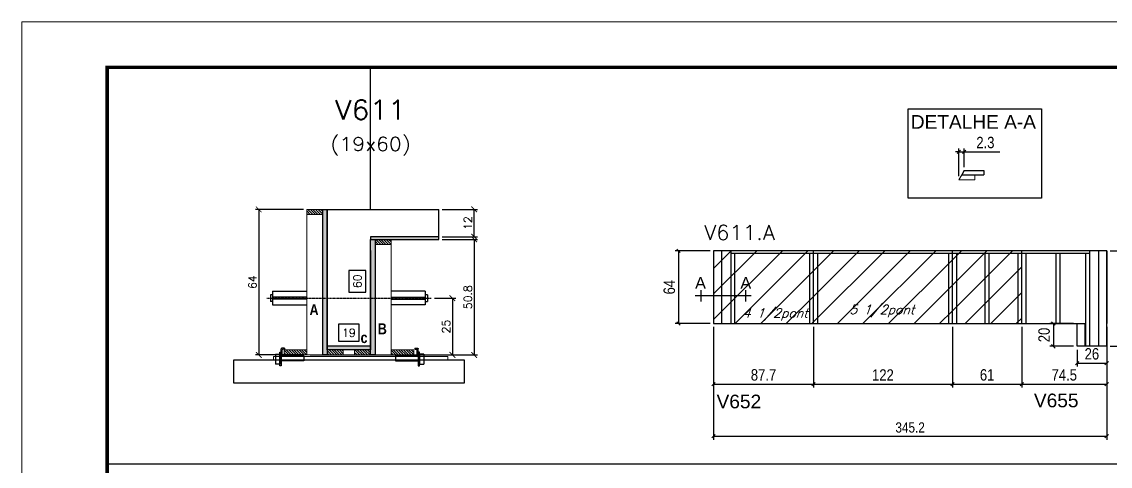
# Model space of a CAD drawing. Extents: x -20960 to -5926, y -2106 to 21915.
# Drawn here: x -12207 to -11251, y 15782 to 16173 of the extents above; entities that cross this region are included whole.
import ezdxf
from ezdxf.enums import TextEntityAlignment as Align

# ---------------------------------------------------------------- set-up
doc = ezdxf.new("R2010")
doc.units = 0
doc.linetypes.add('DASHED', pattern=[0.75, 0.5, -0.25])
doc.linetypes.add('HIDDEN', pattern=[0.375, 0.25, -0.125])
doc.layers.add('00 - FELIPE', color=2, linetype='Continuous', plot=False)
for name, color, linetype in [('5', 5, 'Continuous'), ('barrote', 251, 'Continuous'), ('COTA', 241, 'Continuous'), ('Cota Seção (2x)', 4, 'Continuous'), ('detalhes', 4, 'Continuous'), ('Painéis', 200, 'Continuous'), ('presilha', 1, 'Continuous'), ('Reaproveitamento', 251, 'Continuous'), ('SARR_2.2x7', 40, 'Continuous'), ('SARR_3.5x7', 81, 'Continuous'), ('TENSOR', 3, 'Continuous'), ('texto', 7, 'Continuous'), ('Texto de Titulo', 7, 'Continuous'), ('Texto Qtd Sarr', 242, 'Continuous')]:
    doc.layers.add(name, color=color, linetype=linetype)
for name, color, linetype, lineweight in [('CONCRETO', 251, 'Continuous', 25), ('Folhas', 255, 'Continuous', 9), ('Hachura', 251, 'Continuous', 9), ('Madeira', 126, 'Continuous', 18), ('Sarr 2.2x7', 40, 'Continuous', 9), ('SARRAFO DE PRESSAO', 251, 'DASHED', 9), ('SCO-___-LAJ', 2, 'Continuous', 0), ('Texto Seção', 7, 'Continuous', 15)]:
    doc.layers.add(name, color=color, linetype=linetype, lineweight=lineweight)
doc.styles.add('ARIAL', font='arial.ttf')
doc.styles.add('COTA TECNICA', font='techl___.ttf', dxfattribs={"height": 10})
doc.styles.add('COTA TECNICA-50', font='techl___.ttf', dxfattribs={"height": 9})
doc.styles.add('REGUA-120', font='ROMANS.shx', dxfattribs={"height": 15})
doc.styles.add('Romans', font='romans.shx')
doc.styles.get("Standard").update_dxf_attribs({"font": 'arial.ttf'})
doc.styles.add('TECNICA', font='techb___.ttf', dxfattribs={"height": 10})
doc.dimstyles.new('COTA PAINEL-50', dxfattribs={"dimtxt": 9, "dimasz": 3, "dimexe": 3, "dimexo": 3, "dimgap": 3, "dimtad": 1, "dimdec": 1, "dimzin": 12, "dimdsep": 46, "dimtxsty": 'COTA TECNICA-50', "dimblk1": 'OBLIQUE', "dimblk2": 'OBLIQUE', "dimsah": 1, "dimcen": 0.9, "dimclrd": 4, "dimclre": 4, "dimclrt": 240, "dimadec": 1, "dimazin": 3, "dimtfac": 1, "dimtdec": 1, "dimtmove": 0, "dimatfit": 3, "dimfxl": 1, "dimtolj": 1, "dimtzin": 12, "dimarcsym": 0})
doc.dimstyles.new('Cota Seção (2x)', dxfattribs={"dimtxt": 7, "dimasz": 5, "dimexe": 3, "dimexo": 3, "dimgap": 2, "dimtad": 3, "dimdec": 1, "dimlfac": 0.5, "dimzin": 12, "dimdsep": 46, "dimtxsty": 'Romans', "dimblk": 'ARCHTICK', "dimcen": 0, "dimclrd": 4, "dimclre": 4, "dimclrt": 1, "dimadec": 1, "dimazin": 3, "dimtfac": 1, "dimtdec": 1, "dimtmove": 0, "dimatfit": 3, "dimldrblk": 'OBLIQUE', "dimfxl": 1, "dimtolj": 1, "dimtzin": 12, "dimarcsym": 0})
doc.dimstyles.new('Cota Seção interna', dxfattribs={"dimtxt": 7, "dimasz": 6, "dimexe": 0.18, "dimexo": 2, "dimgap": -4, "dimtad": 3, "dimdec": 1, "dimlfac": 0.5, "dimzin": 12, "dimdsep": 46, "dimtxsty": 'Romans', "dimblk": 'ARCHTICK', "dimcen": 0.09, "dimse1": 1, "dimse2": 1, "dimsd1": 1, "dimsd2": 1, "dimclrd": 180, "dimclre": 5, "dimclrt": 1, "dimadec": 0, "dimazin": 3, "dimtfac": 1, "dimtdec": 1, "dimtofl": 0, "dimtmove": 0, "dimatfit": 3, "dimldrblk": 'ARCHTICK', "dimfxl": 1, "dimtolj": 1, "dimtzin": 0, "dimarcsym": 0})
doc.dimstyles.new('PAINEL', dxfattribs={"dimtxt": 10, "dimasz": 3, "dimexe": 3, "dimexo": 3, "dimgap": 3, "dimtad": 1, "dimdec": 1, "dimzin": 12, "dimdsep": 46, "dimtxsty": 'COTA TECNICA', "dimblk1": 'OBLIQUE', "dimblk2": 'OBLIQUE', "dimsah": 1, "dimcen": 0.9, "dimclrd": 4, "dimclre": 4, "dimclrt": 240, "dimadec": 1, "dimazin": 3, "dimtfac": 1, "dimtdec": 1, "dimtmove": 0, "dimatfit": 3, "dimfxl": 1, "dimtolj": 1, "dimtzin": 12, "dimarcsym": 0})
pattern_1 = [(45, (-152487.29, -11421.81), (-11.2253202, 11.2253202), [])]

# ---------------------------------------------------------------- blocks, each defined once
blk = doc.blocks.new('9999999999')
at = {"layer": 'Folhas'}
blk.add_lwpolyline([(98138.98, 34190.21), (99623.98, 34190.21), (99623.98, 35240.21), (98138.98, 35240.21)], close=True, dxfattribs=at)
at = {"layer": 'Folhas', "color": 30, "const_width": 3}
blk.add_lwpolyline([(98213.98, 34230.21), (99583.98, 34230.21), (99583.98, 35200.21), (98213.98, 35200.21)], close=True, dxfattribs=at)
blk = doc.blocks.new('*D683')
at = {"layer": 'Cota Seção (2x)', "color": 180, "lineweight": -2, "transparency": 16777216}
for p, q in [((-11904.71, 15953.84), (-11919.71, 15953.84)), ((-11919.71, 15953.84), (-11919.71, 15934.84)), ((-11904.71, 15934.84), (-11904.71, 15953.84)), ((-11919.71, 15934.84), (-11904.71, 15934.84))]:
    blk.add_line(p, q, dxfattribs=at)
at = {"layer": 'Defpoints', "color": 0, "transparency": 16777216}
for p in [(-11900.71, 16007.52), (-11900.71, 16007.52), (-11900.71, 15887.52)]:
    blk.add_point(p, dxfattribs=at)
at = {"layer": 'Cota Seção (2x)', "color": 1, "transparency": 16777216, "insert": (-11912.21, 15944.34), "char_height": 7, "attachment_point": 5, "rotation": 90, "style": 'Romans'}
blk.add_mtext('\\A1;60', dxfattribs=at)
blk = doc.blocks.new('_ArchTick')
at = {"color": 0, "linetype": 'ByBlock', "const_width": 0.15}
blk.add_lwpolyline([(-0.5, -0.5), (0.5, 0.5)], dxfattribs=at)
blk = doc.blocks.new('PRESILHA METÁLICA 1')
at = {"layer": 'presilha'}
for p, q in [((6, 15.5), (7.5, 15.5)), ((6, -2.5), (6, 15.5)), ((7.5, 10.6), (7.5, 19.9)), ((7.5, 15.5), (7.5, -2.5)), ((12, 21), (8.6, 21)), ((9, 11.6), (9, 18.9)), ((12, 19.5), (9.6, 19.5)), ((12, 21), (12, 19.5)), ((0, 13), (6, 13)), ((0, 13), (0, 0)), ((6, 0), (0, 0)), ((6, 13), (6, 0)), ((37.5, 4.1), (7.5, 4.1)), ((37.5, 11), (9.6, 11)), ((37.5, 11), (37.5, 4.1)), ((7.5, -2.5), (6, -2.5))]:
    blk.add_line(p, q, dxfattribs=at)
for centre, radius, start, end in [((8.6, 19.9), 1.14, 90, 180), ((9.6, 18.9), 0.57, 90, 180), ((9.6, 11.6), 0.57, 180, 270)]:
    blk.add_arc(centre, radius, start, end, dxfattribs=at)
blk = doc.blocks.new('*D684')
at = {"layer": 'Cota Seção (2x)', "color": 180, "lineweight": -2, "transparency": 16777216}
for p, q in [((-11910.71, 15906.52), (-11928.71, 15906.52)), ((-11928.71, 15906.52), (-11928.71, 15891.52)), ((-11910.71, 15891.52), (-11910.71, 15906.52)), ((-11928.71, 15891.52), (-11910.71, 15891.52))]:
    blk.add_line(p, q, dxfattribs=at)
at = {"layer": 'Defpoints', "color": 0, "transparency": 16777216}
for p in [(-11900.71, 15887.52), (-11938.71, 15879.52), (-11900.71, 15879.52)]:
    blk.add_point(p, dxfattribs=at)
at = {"layer": 'Cota Seção (2x)', "color": 1, "transparency": 16777216, "insert": (-11919.71, 15899.02), "char_height": 7, "attachment_point": 5, "style": 'Romans'}
blk.add_mtext('\\A1;19', dxfattribs=at)
blk = doc.blocks.new('*D685')
at = {"layer": 'COTA', "color": 4, "lineweight": -2, "transparency": 16777216}
for p, q in [((-11844.41, 15929.49), (-11825.85, 15929.49)), ((-11828.85, 15929.49), (-11828.85, 15879.52)), ((-11844.41, 15879.52), (-11825.85, 15879.52))]:
    blk.add_line(p, q, dxfattribs=at)
at = {"layer": 'Defpoints', "color": 0, "transparency": 16777216}
for p in [(-11847.41, 15929.49), (-11847.41, 15879.52), (-11828.85, 15879.52)]:
    blk.add_point(p, dxfattribs=at)
at = {"layer": 'COTA', "color": 4, "lineweight": -2, "transparency": 16777216, "xscale": 5, "yscale": 5, "zscale": 5}
for p, rotation in [((-11828.85, 15929.49), 90), ((-11828.85, 15879.52), 270)]:
    blk.add_blockref('_ArchTick', p, dxfattribs=dict(at, rotation=rotation))
at = {"layer": 'COTA', "color": 1, "transparency": 16777216, "insert": (-11834.35, 15904.5), "char_height": 7, "attachment_point": 5, "rotation": 90, "style": 'Romans'}
blk.add_mtext('\\A1;25', dxfattribs=at)
blk = doc.blocks.new('_Oblique')
at = {"color": 0, "linetype": 'ByBlock', "lineweight": -2}
blk.add_line((-0.5, -0.5), (0.5, 0.5), dxfattribs=at)
blk = doc.blocks.new('titulo1')
at = {"layer": 'Defpoints', "color": 252, "linetype": 'HIDDEN', "ltscale": 2}
blk.add_line((0, 0), (0, 125), dxfattribs=at)
at = {"layer": 'Defpoints', "style": 'Romans', "oblique": 15}
blk.add_attdef('FOLHA', text='', height=10, dxfattribs=at).set_placement((0, 15.58), align=Align.MIDDLE_CENTER)
at = {"layer": 'Texto Qtd Sarr', "color": 3, "style": 'Romans', "oblique": 15}
for tag, height, p in [('TITULO', 17, (0, 71.45)), ('SEÇÃO', 12, (0, 41.55))]:
    blk.add_attdef(tag, text='', height=height, dxfattribs=at).set_placement(p, align=Align.MIDDLE_CENTER)
blk = doc.blocks.new('*D754')
at = {"layer": 'COTA', "color": 4, "lineweight": -2, "transparency": 16777216}
for p, q in [((-11837.71, 15981.12), (-11806.72, 15981.12)), ((-11809.72, 15981.12), (-11809.72, 15879.52)), ((-11953.71, 15879.52), (-11806.72, 15879.52))]:
    blk.add_line(p, q, dxfattribs=at)
at = {"layer": 'Defpoints', "color": 0, "transparency": 16777216}
for p in [(-11840.71, 15981.12), (-11956.71, 15879.52), (-11809.72, 15879.52)]:
    blk.add_point(p, dxfattribs=at)
at = {"layer": 'COTA', "color": 4, "lineweight": -2, "transparency": 16777216, "xscale": 5, "yscale": 5, "zscale": 5}
for p, rotation in [((-11809.72, 15981.12), 90), ((-11809.72, 15879.52), 270)]:
    blk.add_blockref('_ArchTick', p, dxfattribs=dict(at, rotation=rotation))
at = {"layer": 'COTA', "color": 1, "transparency": 16777216, "insert": (-11815.22, 15930.32), "char_height": 7, "attachment_point": 5, "rotation": 90, "style": 'Romans'}
blk.add_mtext('\\A1;50.8', dxfattribs=at)
blk = doc.blocks.new('*D755')
at = {"layer": 'COTA', "color": 4, "lineweight": -2, "transparency": 16777216}
for p, q in [((-11837.71, 16007.52), (-11806.72, 16007.52)), ((-11809.72, 15983.52), (-11809.72, 16007.52)), ((-11837.71, 15983.52), (-11806.72, 15983.52))]:
    blk.add_line(p, q, dxfattribs=at)
at = {"layer": 'Defpoints', "color": 0, "transparency": 16777216}
for p in [(-11840.71, 16007.52), (-11809.72, 16007.52), (-11840.71, 15983.52)]:
    blk.add_point(p, dxfattribs=at)
at = {"layer": 'COTA', "color": 4, "lineweight": -2, "transparency": 16777216, "xscale": 5, "yscale": 5, "zscale": 5}
for p, rotation in [((-11809.72, 16007.52), 90), ((-11809.72, 15983.52), 270)]:
    blk.add_blockref('_ArchTick', p, dxfattribs=dict(at, rotation=rotation))
at = {"layer": 'COTA', "color": 1, "transparency": 16777216, "insert": (-11815.22, 15995.52), "char_height": 7, "attachment_point": 5, "rotation": 90, "style": 'Romans'}
blk.add_mtext('\\A1;12', dxfattribs=at)
blk = doc.blocks.new('*D756')
at = {"layer": 'COTA', "color": 4, "lineweight": -2, "transparency": 16777216}
for p, q in [((-11959.71, 16007.52), (-12001.86, 16007.52)), ((-11998.86, 16007.52), (-11998.86, 15879.52)), ((-11959.71, 15879.52), (-12001.86, 15879.52))]:
    blk.add_line(p, q, dxfattribs=at)
at = {"layer": 'Defpoints', "color": 0, "transparency": 16777216}
for p in [(-11956.71, 16007.52), (-11998.86, 15879.52), (-11956.71, 15879.52)]:
    blk.add_point(p, dxfattribs=at)
at = {"layer": 'COTA', "color": 4, "lineweight": -2, "transparency": 16777216, "xscale": 5, "yscale": 5, "zscale": 5}
for p, rotation in [((-11998.86, 16007.52), 90), ((-11998.86, 15879.52), 270)]:
    blk.add_blockref('_ArchTick', p, dxfattribs=dict(at, rotation=rotation))
at = {"layer": 'COTA', "color": 1, "transparency": 16777216, "insert": (-12004.36, 15943.52), "char_height": 7, "attachment_point": 5, "rotation": 90, "style": 'Romans'}
blk.add_mtext('\\A1;64', dxfattribs=at)
blk = doc.blocks.new('*D686')
at = {"layer": 'COTA', "color": 4, "lineweight": -2, "ltscale": 25, "transparency": 16777216}
for p, q in [((-11251.26, 15971.12), (-11217.71, 15971.12)), ((-11220.71, 15971.12), (-11220.71, 15887.12)), ((-11251.26, 15887.12), (-11217.71, 15887.12))]:
    blk.add_line(p, q, dxfattribs=at)
at = {"layer": 'Defpoints', "color": 0, "ltscale": 25, "transparency": 16777216}
for p in [(-11254.26, 15971.12), (-11254.26, 15887.12), (-11220.71, 15887.12)]:
    blk.add_point(p, dxfattribs=at)
at = {"layer": 'COTA', "color": 4, "lineweight": -2, "ltscale": 25, "transparency": 16777216, "xscale": 3, "yscale": 3, "zscale": 3}
for p, rotation in [((-11220.71, 15971.12), 90), ((-11220.71, 15887.12), 270)]:
    blk.add_blockref('_Oblique', p, dxfattribs=dict(at, rotation=rotation))
at = {"layer": 'COTA', "color": 240, "ltscale": 25, "transparency": 16777216, "insert": (-11228.8, 15929.12), "char_height": 10, "attachment_point": 5, "rotation": 90, "style": 'COTA TECNICA'}
blk.add_mtext('\\A1;84', dxfattribs=at)
blk = doc.blocks.new('*D757')
at = {"layer": 'COTA', "color": 4, "linetype": 'ByBlock', "lineweight": -2, "transparency": 16777216}
for p, q in [((-11384.1, 16036.65), (-11384.1, 16061.03)), ((-11379.5, 16044.65), (-11379.5, 16061.03)), ((-11384.1, 16058.03), (-11387.1, 16058.03)), ((-11384.1, 16058.03), (-11379.5, 16058.03)), ((-11379.5, 16058.03), (-11348.07, 16058.03))]:
    blk.add_line(p, q, dxfattribs=at)
at = {"layer": 'Defpoints', "color": 0, "linetype": 'ByBlock', "transparency": 16777216}
for p in [(-11379.5, 16058.03), (-11379.5, 16041.65), (-11384.1, 16033.65)]:
    blk.add_point(p, dxfattribs=at)
at = {"layer": 'COTA', "color": 4, "linetype": 'ByBlock', "lineweight": -2, "transparency": 16777216, "xscale": 3, "yscale": 3, "zscale": 3}
blk.add_blockref('_Oblique', (-11384.1, 16058.03), dxfattribs=at)
at = {"layer": 'COTA', "color": 4, "linetype": 'ByBlock', "lineweight": -2, "transparency": 16777216, "xscale": 3, "yscale": 3, "zscale": 3, "rotation": 180}
blk.add_blockref('_Oblique', (-11379.5, 16058.03), dxfattribs=at)
at = {"layer": 'COTA', "color": 240, "linetype": 'ByBlock', "transparency": 16777216, "insert": (-11360.78, 16066.25), "char_height": 10, "attachment_point": 5, "style": 'COTA TECNICA'}
blk.add_mtext('\\A1;2.3', dxfattribs=at)
blk = doc.blocks.new('*D758')
at = {"layer": 'COTA', "color": 4, "lineweight": -2, "ltscale": 25, "transparency": 16777216}
for p, q in [((-11511.76, 15904.12), (-11511.76, 15850.85)), ((-11389.76, 15904.12), (-11389.76, 15850.85)), ((-11511.76, 15853.85), (-11389.76, 15853.85))]:
    blk.add_line(p, q, dxfattribs=at)
at = {"layer": 'Defpoints', "color": 0, "ltscale": 25, "transparency": 16777216}
for p in [(-11511.76, 15907.12), (-11389.76, 15907.12), (-11389.76, 15853.85)]:
    blk.add_point(p, dxfattribs=at)
at = {"layer": 'COTA', "color": 4, "lineweight": -2, "ltscale": 25, "transparency": 16777216, "xscale": 3, "yscale": 3, "zscale": 3, "rotation": 180}
blk.add_blockref('_Oblique', (-11511.76, 15853.85), dxfattribs=at)
at = {"layer": 'COTA', "color": 4, "lineweight": -2, "ltscale": 25, "transparency": 16777216, "xscale": 3, "yscale": 3, "zscale": 3}
blk.add_blockref('_Oblique', (-11389.76, 15853.85), dxfattribs=at)
at = {"layer": 'COTA', "color": 240, "ltscale": 25, "transparency": 16777216, "insert": (-11450.76, 15861.91), "char_height": 10, "attachment_point": 5, "style": 'COTA TECNICA'}
blk.add_mtext('\\A1;122', dxfattribs=at)
blk = doc.blocks.new('*D759')
at = {"layer": 'COTA', "color": 4, "lineweight": -2, "ltscale": 25, "transparency": 16777216}
for p, q in [((-11389.76, 15904.12), (-11389.76, 15850.85)), ((-11328.76, 15904.12), (-11328.76, 15850.85)), ((-11389.76, 15853.85), (-11328.76, 15853.85))]:
    blk.add_line(p, q, dxfattribs=at)
at = {"layer": 'Defpoints', "color": 0, "ltscale": 25, "transparency": 16777216}
for p in [(-11389.76, 15907.12), (-11328.76, 15907.12), (-11328.76, 15853.85)]:
    blk.add_point(p, dxfattribs=at)
at = {"layer": 'COTA', "color": 4, "lineweight": -2, "ltscale": 25, "transparency": 16777216, "xscale": 3, "yscale": 3, "zscale": 3, "rotation": 180}
blk.add_blockref('_Oblique', (-11389.76, 15853.85), dxfattribs=at)
at = {"layer": 'COTA', "color": 4, "lineweight": -2, "ltscale": 25, "transparency": 16777216, "xscale": 3, "yscale": 3, "zscale": 3}
blk.add_blockref('_Oblique', (-11328.76, 15853.85), dxfattribs=at)
at = {"layer": 'COTA', "color": 240, "ltscale": 25, "transparency": 16777216, "insert": (-11359.26, 15861.96), "char_height": 10, "attachment_point": 5, "style": 'COTA TECNICA'}
blk.add_mtext('\\A1;61', dxfattribs=at)
blk = doc.blocks.new('*D687')
at = {"layer": 'COTA', "color": 4, "lineweight": -2, "ltscale": 25, "transparency": 16777216}
for p, q in [((-11328.76, 15904.12), (-11328.76, 15850.85)), ((-11254.26, 15904.12), (-11254.26, 15850.85)), ((-11328.76, 15853.85), (-11254.26, 15853.85))]:
    blk.add_line(p, q, dxfattribs=at)
at = {"layer": 'Defpoints', "color": 0, "ltscale": 25, "transparency": 16777216}
for p in [(-11328.76, 15907.12), (-11254.26, 15907.12), (-11254.26, 15853.85)]:
    blk.add_point(p, dxfattribs=at)
at = {"layer": 'COTA', "color": 4, "lineweight": -2, "ltscale": 25, "transparency": 16777216, "xscale": 3, "yscale": 3, "zscale": 3, "rotation": 180}
blk.add_blockref('_Oblique', (-11328.76, 15853.85), dxfattribs=at)
at = {"layer": 'COTA', "color": 4, "lineweight": -2, "ltscale": 25, "transparency": 16777216, "xscale": 3, "yscale": 3, "zscale": 3}
blk.add_blockref('_Oblique', (-11254.26, 15853.85), dxfattribs=at)
at = {"layer": 'COTA', "color": 240, "ltscale": 25, "transparency": 16777216, "insert": (-11291.51, 15861.96), "char_height": 10, "attachment_point": 5, "style": 'COTA TECNICA'}
blk.add_mtext('\\A1;74.5', dxfattribs=at)
blk = doc.blocks.new('*D760')
at = {"layer": 'COTA', "color": 4, "lineweight": -2, "ltscale": 25, "transparency": 16777216}
for p, q in [((-11599.46, 15904.12), (-11599.46, 15850.85)), ((-11511.76, 15904.12), (-11511.76, 15850.85)), ((-11599.46, 15853.85), (-11511.76, 15853.85))]:
    blk.add_line(p, q, dxfattribs=at)
at = {"layer": 'Defpoints', "color": 0, "ltscale": 25, "transparency": 16777216}
for p in [(-11599.46, 15907.12), (-11511.76, 15907.12), (-11511.76, 15853.85)]:
    blk.add_point(p, dxfattribs=at)
at = {"layer": 'COTA', "color": 4, "lineweight": -2, "ltscale": 25, "transparency": 16777216, "xscale": 3, "yscale": 3, "zscale": 3, "rotation": 180}
blk.add_blockref('_Oblique', (-11599.46, 15853.85), dxfattribs=at)
at = {"layer": 'COTA', "color": 4, "lineweight": -2, "ltscale": 25, "transparency": 16777216, "xscale": 3, "yscale": 3, "zscale": 3}
blk.add_blockref('_Oblique', (-11511.76, 15853.85), dxfattribs=at)
at = {"layer": 'COTA', "color": 240, "ltscale": 25, "transparency": 16777216, "insert": (-11555.61, 15861.95), "char_height": 10, "attachment_point": 5, "style": 'COTA TECNICA'}
blk.add_mtext('\\A1;87.7', dxfattribs=at)
blk = doc.blocks.new('*D699')
at = {"layer": 'COTA', "color": 4, "lineweight": -2, "ltscale": 25, "transparency": 16777216}
for p, q in [((-11283.26, 15907.12), (-11304.09, 15907.12)), ((-11301.09, 15907.12), (-11301.09, 15887.12)), ((-11283.26, 15887.12), (-11304.09, 15887.12))]:
    blk.add_line(p, q, dxfattribs=at)
at = {"layer": 'Defpoints', "color": 0, "ltscale": 25, "transparency": 16777216}
for p in [(-11280.26, 15907.12), (-11301.09, 15887.12), (-11280.26, 15887.12)]:
    blk.add_point(p, dxfattribs=at)
at = {"layer": 'COTA', "color": 4, "lineweight": -2, "ltscale": 25, "transparency": 16777216, "xscale": 3, "yscale": 3, "zscale": 3}
for p, rotation in [((-11301.09, 15907.12), 90), ((-11301.09, 15887.12), 270)]:
    blk.add_blockref('_Oblique', p, dxfattribs=dict(at, rotation=rotation))
at = {"layer": 'COTA', "color": 240, "ltscale": 25, "transparency": 16777216, "insert": (-11309.19, 15897.12), "char_height": 10, "attachment_point": 5, "rotation": 90, "style": 'COTA TECNICA'}
blk.add_mtext('\\A1;20', dxfattribs=at)
blk = doc.blocks.new('*D700')
at = {"layer": 'COTA', "color": 4, "lineweight": -2, "ltscale": 25, "transparency": 16777216}
for p, q in [((-11280.26, 15884.12), (-11280.26, 15869.37)), ((-11254.26, 15884.12), (-11254.26, 15869.37)), ((-11280.26, 15872.37), (-11254.26, 15872.37))]:
    blk.add_line(p, q, dxfattribs=at)
at = {"layer": 'Defpoints', "color": 0, "ltscale": 25, "transparency": 16777216}
for p in [(-11280.26, 15887.12), (-11254.26, 15887.12), (-11254.26, 15872.37)]:
    blk.add_point(p, dxfattribs=at)
at = {"layer": 'COTA', "color": 4, "lineweight": -2, "ltscale": 25, "transparency": 16777216, "xscale": 3, "yscale": 3, "zscale": 3, "rotation": 180}
blk.add_blockref('_Oblique', (-11280.26, 15872.37), dxfattribs=at)
at = {"layer": 'COTA', "color": 4, "lineweight": -2, "ltscale": 25, "transparency": 16777216, "xscale": 3, "yscale": 3, "zscale": 3}
blk.add_blockref('_Oblique', (-11254.26, 15872.37), dxfattribs=at)
at = {"layer": 'COTA', "color": 240, "ltscale": 25, "transparency": 16777216, "insert": (-11267.26, 15880.47), "char_height": 10, "attachment_point": 5, "style": 'COTA TECNICA'}
blk.add_mtext('\\A1;26', dxfattribs=at)
blk = doc.blocks.new('*D701')
at = {"layer": 'COTA', "color": 4, "lineweight": -2, "ltscale": 25, "transparency": 16777216}
for p, q in [((-11602.46, 15971.12), (-11633.23, 15971.12)), ((-11630.23, 15971.12), (-11630.23, 15907.12)), ((-11602.46, 15907.12), (-11633.23, 15907.12))]:
    blk.add_line(p, q, dxfattribs=at)
at = {"layer": 'Defpoints', "color": 0, "ltscale": 25, "transparency": 16777216}
for p in [(-11599.46, 15971.12), (-11630.23, 15907.12), (-11599.46, 15907.12)]:
    blk.add_point(p, dxfattribs=at)
at = {"layer": 'COTA', "color": 4, "lineweight": -2, "ltscale": 25, "transparency": 16777216, "xscale": 3, "yscale": 3, "zscale": 3}
for p, rotation in [((-11630.23, 15971.12), 90), ((-11630.23, 15907.12), 270)]:
    blk.add_blockref('_Oblique', p, dxfattribs=dict(at, rotation=rotation))
at = {"layer": 'COTA', "color": 240, "ltscale": 25, "transparency": 16777216, "insert": (-11638.33, 15939.12), "char_height": 10, "attachment_point": 5, "rotation": 90, "style": 'COTA TECNICA'}
blk.add_mtext('\\A1;64', dxfattribs=at)
blk = doc.blocks.new('*D2115')
at = {"layer": '00 - FELIPE', "color": 4, "lineweight": -2, "transparency": 16777216}
for p, q in [((-11599.46, 15904.12), (-11599.46, 15805.04)), ((-11254.26, 15884.12), (-11254.26, 15805.04)), ((-11599.46, 15808.04), (-11254.26, 15808.04))]:
    blk.add_line(p, q, dxfattribs=at)
at = {"layer": 'Defpoints', "color": 0, "transparency": 16777216}
for p in [(-11599.46, 15907.12), (-11254.26, 15887.12), (-11254.26, 15808.04)]:
    blk.add_point(p, dxfattribs=at)
at = {"layer": '00 - FELIPE', "color": 4, "lineweight": -2, "transparency": 16777216, "xscale": 3, "yscale": 3, "zscale": 3, "rotation": 180}
blk.add_blockref('_Oblique', (-11599.46, 15808.04), dxfattribs=at)
at = {"layer": '00 - FELIPE', "color": 4, "lineweight": -2, "transparency": 16777216, "xscale": 3, "yscale": 3, "zscale": 3}
blk.add_blockref('_Oblique', (-11254.26, 15808.04), dxfattribs=at)
at = {"layer": '00 - FELIPE', "color": 240, "transparency": 16777216, "insert": (-11426.86, 15815.73), "char_height": 9, "attachment_point": 5, "style": 'COTA TECNICA-50'}
blk.add_mtext('\\A1;345.2', dxfattribs=at)

msp = doc.modelspace()

# ---------------------------------------------------------------- hatches: boundary and pattern name
at = {"layer": 'Hachura'}
h = msp.add_hatch(dxfattribs=at)
h.set_pattern_fill('ANSI31', color=256, scale=0.5, angle=270, style=0)
h.set_pattern_definition([(315, (11021.111, 7699.8717), (1.12253202, 1.12253202), [])])
h.paths.add_polyline_path([(-11942.71, 16003.12), (-11942.71, 16007.52), (-11956.71, 16007.52), (-11956.71, 16003.12)])
h = msp.add_hatch(color=256, dxfattribs=at)
h.dxf.hatch_style = 1
h.paths.add_polyline_path([(-11942.71, 16007.52), (-11938.71, 16007.52), (-11938.71, 15879.52), (-11942.71, 15879.52)])
h = msp.add_hatch(color=256, dxfattribs=at)
h.dxf.hatch_style = 1
h.paths.add_polyline_path([(-11840.71, 15981.12), (-11840.71, 15983.52), (-11900.71, 15983.52), (-11900.71, 15981.12)])
h = msp.add_hatch(color=256, dxfattribs=at)
h.dxf.hatch_style = 1
h.paths.add_polyline_path([(-11900.71, 15981.12), (-11896.71, 15981.12), (-11896.71, 15879.52), (-11900.71, 15879.52)])
h = msp.add_hatch(dxfattribs=at)
h.set_pattern_fill('ANSI31', color=256, scale=0.5, angle=270, style=0)
h.set_pattern_definition([(315, (10937.111, 7673.4717), (1.12253202, 1.12253202), [])])
h.paths.add_polyline_path([(-11882.71, 15976.72), (-11882.71, 15981.12), (-11896.71, 15981.12), (-11896.71, 15976.72)])
h = msp.add_hatch(color=256, dxfattribs=at)
h.dxf.hatch_style = 1
h.paths.add_polyline_path([(-11938.71, 15883.92), (-11938.71, 15887.52), (-11900.71, 15887.52), (-11900.71, 15883.92)])
h = msp.add_hatch(dxfattribs=at)
h.set_pattern_fill('ANSI31', color=256, scale=0.5, angle=270, style=0)
h.set_pattern_definition([(315, (10915.111, 7649.8717), (1.12253202, 1.12253202), [])])
h.paths.add_polyline_path([(-11956.71, 15879.52), (-11956.71, 15883.92), (-11976.71, 15883.92), (-11976.71, 15879.52)])
h = msp.add_hatch(dxfattribs=at)
h.set_pattern_fill('ANSI31', color=256, scale=0.5, angle=270, style=0)
h.set_pattern_definition([(315, (11017.913, 7649.8717), (1.12253202, 1.12253202), [])])
h.paths.add_polyline_path([(-11938.71, 15879.52), (-11938.71, 15883.92), (-11924.71, 15883.92), (-11924.71, 15879.52)])
h = msp.add_hatch(dxfattribs=at)
h.set_pattern_fill('ANSI31', color=256, scale=0.5, angle=270, style=0)
h.set_pattern_definition([(315, (11017.911, 7649.8717), (1.12253202, 1.12253202), [])])
h.paths.add_polyline_path([(-11900.71, 15879.52), (-11900.71, 15883.92), (-11914.71, 15883.92), (-11914.71, 15879.52)])
h = msp.add_hatch(dxfattribs=at)
h.set_pattern_fill('ANSI31', color=256, scale=0.5, angle=270, style=0)
h.set_pattern_definition([(315, (11009.111, 7649.8717), (1.12253202, 1.12253202), [])])
h.paths.add_polyline_path([(-11862.71, 15879.52), (-11862.71, 15883.92), (-11882.71, 15883.92), (-11882.71, 15879.52)])
at = {"layer": 'Reaproveitamento', "ltscale": 25}
h = msp.add_hatch(dxfattribs=at)
h.set_pattern_fill('ANSI31', color=256, scale=5)
h.set_pattern_definition(pattern_1)
h.paths.add_polyline_path([(-11511.76, 15971.12), (-11599.46, 15971.12), (-11599.46, 15907.12), (-11511.76, 15907.12)])
h = msp.add_hatch(dxfattribs=at)
h.set_pattern_fill('ANSI31', color=256, scale=5)
h.set_pattern_definition(pattern_1)
h.paths.add_polyline_path([(-11511.76, 15971.12), (-11511.76, 15907.12), (-11389.76, 15907.12), (-11389.76, 15971.12)])
h = msp.add_hatch(dxfattribs=at)
h.set_pattern_fill('ANSI31', color=256, scale=5)
h.set_pattern_definition(pattern_1)
h.paths.add_polyline_path([(-11328.76, 15907.12), (-11328.76, 15971.12), (-11389.76, 15971.12), (-11389.76, 15907.12)])

# ---------------------------------------------------------------- linework, layer by layer
at = {"ltscale": 3}
for p, q in [((-11986.71, 15935.49), (-11986.71, 15923.49)), ((-11986.71, 15935.49), (-11956.71, 15935.49)), ((-11852.71, 15935.49), (-11882.71, 15935.49)), ((-11852.71, 15935.49), (-11852.71, 15923.49)), ((-11988.71, 15932.49), (-11988.71, 15926.49)), ((-11986.71, 15932.49), (-11988.71, 15932.49)), ((-11986.71, 15926.49), (-11988.71, 15926.49)), ((-11956.71, 15930.49), (-11986.71, 15930.49)), ((-11956.71, 15928.49), (-11986.71, 15928.49)), ((-11882.71, 15930.49), (-11852.71, 15930.49)), ((-11882.71, 15928.49), (-11852.71, 15928.49)), ((-11850.71, 15932.49), (-11852.71, 15932.49)), ((-11852.71, 15926.49), (-11850.71, 15926.49)), ((-11850.71, 15932.49), (-11850.71, 15926.49)), ((-11986.71, 15923.49), (-11956.71, 15923.49)), ((-11852.71, 15923.49), (-11882.71, 15923.49))]:
    msp.add_line(p, q, dxfattribs=at)
at = {"linetype": 'ByBlock'}
msp.add_lwpolyline([(-11428.5, 16096), (-11311.5, 16096), (-11311.5, 16017.34), (-11428.5, 16017.34)], close=True, dxfattribs=at)
at = {"layer": 'barrote'}
msp.add_lwpolyline([(-12021.19, 15854.98), (-11818.22, 15854.98), (-11818.22, 15874.98), (-12021.19, 15874.98)], close=True, dxfattribs=at)
at = {"layer": 'CONCRETO'}
for p, q in [((-11938.71, 15883.92), (-11938.71, 16007.52)), ((-11938.71, 16007.52), (-11840.71, 16007.52)), ((-11938.71, 16007.52), (-11938.71, 16007.52)), ((-11840.71, 15983.52), (-11840.71, 16007.52)), ((-11900.71, 15971.52), (-11900.71, 15883.92)), ((-11900.71, 15971.52), (-11900.71, 15971.52)), ((-11938.71, 15887.52), (-11900.71, 15887.52)), ((-11938.71, 15883.92), (-11938.71, 15883.92))]:
    msp.add_line(p, q, dxfattribs=at)
at = {"layer": 'COTA', "linetype": 'ByBlock'}
msp.add_line((-12132, 15783.87), (-10762, 15783.87), dxfattribs=at)
at = {"layer": 'detalhes'}
for p, q in [((-11610.75, 15936.5), (-11610.75, 15926.5)), ((-11571.39, 15936.5), (-11571.39, 15926.5)), ((-11566.39, 15931.5), (-11615.75, 15931.5))]:
    msp.add_line(p, q, dxfattribs=at)
at = {"layer": 'Madeira'}
for points in [[(-11942.71, 16003.12), (-11942.71, 16007.52), (-11956.71, 16007.52), (-11956.71, 16003.12)], [(-11942.71, 16007.52), (-11956.71, 16007.52), (-11956.71, 15879.52), (-11942.71, 15879.52)], [(-11882.71, 15976.72), (-11882.71, 15981.12), (-11896.71, 15981.12), (-11896.71, 15976.72)], [(-11882.71, 15981.12), (-11896.71, 15981.12), (-11896.71, 15879.52), (-11882.71, 15879.52)], [(-11956.71, 15879.52), (-11956.71, 15883.92), (-11976.71, 15883.92), (-11976.71, 15879.52)], [(-11938.71, 15879.52), (-11938.71, 15883.92), (-11924.71, 15883.92), (-11924.71, 15879.52)], [(-11900.71, 15879.52), (-11900.71, 15883.92), (-11914.71, 15883.92), (-11914.71, 15879.52)], [(-11862.71, 15879.52), (-11862.71, 15883.92), (-11882.71, 15883.92), (-11882.71, 15879.52)]]:
    msp.add_lwpolyline(points, close=True, dxfattribs=at)
at = {"layer": 'Painéis'}
for p, q in [((-11379.5, 16041.65), (-11381.57, 16038.05)), ((-11379.5, 16041.65), (-11362.26, 16041.65)), ((-11362.26, 16041.65), (-11362.26, 16038.05)), ((-11381.57, 16038.05), (-11362.26, 16038.05))]:
    msp.add_line(p, q, dxfattribs=at)
at = {"layer": 'Painéis', "ltscale": 25}
for p, q in [((-11254.26, 15971.12), (-11599.46, 15971.12)), ((-11599.46, 15971.12), (-11599.46, 15907.12)), ((-11511.76, 15907.12), (-11511.76, 15971.12)), ((-11389.76, 15907.12), (-11389.76, 15971.12)), ((-11328.76, 15907.12), (-11328.76, 15971.12)), ((-11254.26, 15887.12), (-11254.26, 15971.12)), ((-11599.46, 15907.12), (-11280.26, 15907.12)), ((-11280.26, 15887.12), (-11280.26, 15907.12)), ((-11254.26, 15887.12), (-11280.26, 15887.12))]:
    msp.add_line(p, q, dxfattribs=at)
at = {"layer": 'Painéis'}
for points in [[(-11942.71, 16007.52), (-11938.71, 16007.52), (-11938.71, 15879.52), (-11942.71, 15879.52)], [(-11840.71, 15981.12), (-11840.71, 15983.52), (-11900.71, 15983.52), (-11900.71, 15981.12)], [(-11900.71, 15981.12), (-11896.71, 15981.12), (-11896.71, 15879.52), (-11900.71, 15879.52)], [(-11938.71, 15883.92), (-11938.71, 15887.52), (-11900.71, 15887.52), (-11900.71, 15883.92)]]:
    msp.add_lwpolyline(points, close=True, dxfattribs=at)
at = {"layer": 'Sarr 2.2x7'}
for p, q in [((-11381.57, 16038.05), (-11384.1, 16033.65)), ((-11384.1, 16033.65), (-11370.1, 16033.65)), ((-11370.1, 16033.65), (-11370.1, 16038.05))]:
    msp.add_line(p, q, dxfattribs=at)
at = {"layer": 'SARR_2.2x7', "linetype": 'Continuous'}
for p, q in [((-11592.46, 15971.12), (-11592.46, 15907.12)), ((-11584.46, 15968.92), (-11269.26, 15968.92)), ((-11261.26, 15887.12), (-11261.26, 15971.12)), ((-11280.26, 15907.12), (-11273.26, 15907.12)), ((-11273.26, 15887.12), (-11273.26, 15907.12))]:
    msp.add_line(p, q, dxfattribs=at)
at = {"layer": 'SARR_2.2x7', "linetype": 'HIDDEN', "ltscale": 50}
msp.add_line((-11511.76, 15907.12), (-11504.76, 15907.12), dxfattribs=at)
at = {"layer": 'SARR_3.5x7'}
for p, q in [((-11584.46, 15971.12), (-11584.46, 15907.12)), ((-11580.96, 15968.92), (-11580.96, 15907.12)), ((-11515.26, 15968.92), (-11515.26, 15907.12)), ((-11508.26, 15968.92), (-11508.26, 15907.12)), ((-11393.26, 15968.92), (-11393.26, 15907.12)), ((-11386.26, 15968.92), (-11386.26, 15907.12)), ((-11361.31, 15968.92), (-11361.31, 15907.12)), ((-11357.81, 15968.92), (-11357.81, 15907.12)), ((-11332.26, 15968.92), (-11332.26, 15907.12)), ((-11325.26, 15968.92), (-11325.26, 15907.12)), ((-11298.86, 15968.92), (-11298.86, 15907.12)), ((-11295.36, 15968.92), (-11295.36, 15907.12)), ((-11272.76, 15968.92), (-11272.76, 15887.12)), ((-11269.26, 15971.12), (-11269.26, 15887.12)), ((-11254.26, 15971.12), (-11254.26, 15907.12))]:
    msp.add_line(p, q, dxfattribs=at)
at = {"layer": 'SCO-___-LAJ', "color": 1}
msp.add_lwpolyline([(-11986.07, 15878.18), (-11832.77, 15878.18), (-11832.77, 15874.98), (-11986.07, 15874.98)], close=True, dxfattribs=at)
at = {"layer": 'TENSOR', "linetype": 'HIDDEN', "ltscale": 0.5}
msp.add_line((-11991.71, 15929.49), (-11847.41, 15929.49), dxfattribs=at)

# ---------------------------------------------------------------- block references
at = {"layer": 'presilha', "yscale": 0.6666666666666666, "zscale": 0.6666666666666666}
for p, xscale in [((-11984.29, 15871.55), 0.6666666666666666), ((-11853.84, 15871.55), -0.6666666666666666)]:
    msp.add_blockref('PRESILHA METÁLICA 1', p, dxfattribs=dict(at, xscale=xscale))
at = {"layer": 'SARRAFO DE PRESSAO', "color": 6, "linetype": 'ByBlock'}
msp.add_blockref('9999999999', (-110345.98, -19067.69), dxfattribs=at)
at = {"layer": 'Texto Seção'}
ref = msp.add_blockref('titulo1', (-11900.71, 16007.52), dxfattribs=at)
ref.add_attrib('TITULO', 'V611', dxfattribs={"layer": 'Texto de Titulo', "color": 7, "height": 17, "style": 'Romans', "width": 1.1}).set_placement((-11900.71, 16095.02), align=Align.MIDDLE_CENTER)
ref.add_attrib('SEÇÃO', '(19x60)', dxfattribs={"layer": 'Texto de Titulo', "color": 7, "height": 12, "style": 'Romans', "width": 1.1}).set_placement((-11900.71, 16065.02), align=Align.MIDDLE_CENTER)

# ---------------------------------------------------------------- texts
at = {"layer": '5', "color": 7, "linetype": 'Continuous'}
msp.add_text('DETALHE A-A', height=12, rotation=359.99996, dxfattribs=at).set_placement((-11426.27, 16078.47))
at = {"layer": '5', "linetype": 'Continuous'}
for s, p in [('V652', (-11596.84, 15832.62)), ('V655', (-11318.15, 15833.55))]:
    msp.add_text(s, height=12, rotation=0.00004, dxfattribs=at).set_placement(p)
at = {"layer": 'detalhes', "color": 0, "linetype": 'Continuous', "style": 'ARIAL'}
for p in [(-11610.95, 15942.91), (-11571.19, 15942.91)]:
    msp.add_text('A', height=10.22, dxfattribs=at).set_placement(p, align=Align.MIDDLE_CENTER)
at = {"layer": 'detalhes', "style": 'TECNICA'}
for s, p in [('A', (-11954.31, 15914.55)), ('B', (-11894.35, 15897.71)), ('c', (-11909.45, 15890.01))]:
    msp.add_text(s, height=9.6, dxfattribs=at).set_placement(p)
at = {"layer": 'texto', "color": 2, "char_height": 8, "attachment_point": 5, "style": 'Romans'}
for s, insert in [('{\\Q19;\\C256;5 1/2pont}', (-11451.71, 15918.13)), ('{\\Q19;\\C256;4 1/2pont}', (-11545.36, 15915.08))]:
    msp.add_mtext(s, dxfattribs=dict(at, insert=insert))
at = {"layer": 'Texto Seção', "style": 'REGUA-120', "width": 1.05}
msp.add_text('V611.A', height=13, dxfattribs=at).set_placement((-11607.64, 15980.79))

# ---------------------------------------------------------------- dimensions: what is measured, and where the dimension line sits
at = {"layer": '00 - FELIPE'}
dim = msp.add_linear_dim(base=(-11254.26, 15808.04), p1=(-11599.46, 15907.12), p2=(-11254.26, 15887.12), dimstyle='COTA PAINEL-50', dxfattribs=at)
dim.commit()
dim.dimension.update_dxf_attribs({"geometry": '*D2115', "text_midpoint": (-11426.86, 15815.73)})
at = {"layer": 'COTA', "linetype": 'ByBlock'}
dim = msp.add_linear_dim(base=(-11379.5, 16058.03), p1=(-11384.1, 16033.65), p2=(-11379.5, 16041.65), dimstyle='PAINEL', override={"dimlfac": 0.5}, dxfattribs=at)
dim.commit()
dim.dimension.update_dxf_attribs({"geometry": '*D757', "text_midpoint": (-11360.78, 16066.25)})
at = {"layer": 'COTA'}
for base, p1, p2, picture, middle in [((-11998.86, 15879.52), (-11956.71, 16007.52), (-11956.71, 15879.52), '*D756', (-12004.36, 15943.52)), ((-11809.72, 16007.52), (-11840.71, 15983.52), (-11840.71, 16007.52), '*D755', (-11815.22, 15995.52)), ((-11809.72, 15879.52), (-11840.71, 15981.12), (-11956.71, 15879.52), '*D754', (-11815.22, 15930.32)), ((-11828.85, 15879.52), (-11847.41, 15929.49), (-11847.41, 15879.52), '*D685', (-11834.35, 15904.5))]:
    dim = msp.add_linear_dim(base=base, p1=p1, p2=p2, angle=90, dimstyle='Cota Seção (2x)', dxfattribs=at)
    dim.commit()
    dim.dimension.update_dxf_attribs({"geometry": picture, "text_midpoint": middle})
at = {"layer": 'COTA', "ltscale": 25}
for base, p1, p2, picture, middle in [((-11630.23, 15907.12), (-11599.46, 15971.12), (-11599.46, 15907.12), '*D701', (-11638.33, 15939.12)), ((-11220.71, 15887.12), (-11254.26, 15971.12), (-11254.26, 15887.12), '*D686', (-11228.8, 15929.12))]:
    dim = msp.add_linear_dim(base=base, p1=p1, p2=p2, angle=90, dimstyle='PAINEL', dxfattribs=at)
    dim.commit()
    dim.dimension.update_dxf_attribs({"geometry": picture, "text_midpoint": middle})
for base, p1, p2, picture, middle in [((-11511.76, 15853.85), (-11599.46, 15907.12), (-11511.76, 15907.12), '*D760', (-11555.61, 15861.95)), ((-11389.76, 15853.85), (-11511.76, 15907.12), (-11389.76, 15907.12), '*D758', (-11450.76, 15861.91)), ((-11254.26, 15872.37), (-11280.26, 15887.12), (-11254.26, 15887.12), '*D700', (-11267.26, 15880.47))]:
    dim = msp.add_linear_dim(base=base, p1=p1, p2=p2, dimstyle='PAINEL', dxfattribs=at)
    dim.commit()
    dim.dimension.update_dxf_attribs({"geometry": picture, "text_midpoint": middle})
for base, p1, p2, picture, middle in [((-11328.76, 15853.85), (-11389.76, 15907.12), (-11328.76, 15907.12), '*D759', (-11359.26, 15861.96)), ((-11254.26, 15853.85), (-11328.76, 15907.12), (-11254.26, 15907.12), '*D687', (-11291.51, 15861.96))]:
    dim = msp.add_linear_dim(base=base, p1=p1, p2=p2, dimstyle='PAINEL', override={"dimtmove": 1}, dxfattribs=at)
    dim.commit()
    dim.dimension.update_dxf_attribs({"geometry": picture, "text_midpoint": middle})
dim = msp.add_linear_dim(base=(-11301.09, 15887.12), p1=(-11280.26, 15907.12), p2=(-11280.26, 15887.12), angle=90, dimstyle='PAINEL', dxfattribs=at)
dim.commit()
dim.dimension.update_dxf_attribs({"geometry": '*D699', "text_midpoint": (-11301.09, 15897.12), "dimtype": 160})
at = {"layer": 'Cota Seção (2x)'}
dim = msp.add_linear_dim(base=(-11900.71, 16007.52), p1=(-11900.71, 15887.52), p2=(-11900.71, 16007.52), angle=90, dimstyle='Cota Seção interna', dxfattribs=at)
dim.commit()
dim.dimension.update_dxf_attribs({"geometry": '*D683', "text_midpoint": (-11900.71, 15944.34), "dimtype": 160})
dim = msp.add_linear_dim(base=(-11900.71, 15887.52), p1=(-11938.71, 15879.52), p2=(-11900.71, 15879.52), dimstyle='Cota Seção interna', dxfattribs=at)
dim.commit()
dim.dimension.update_dxf_attribs({"geometry": '*D684', "text_midpoint": (-11919.71, 15899.02)})

doc.saveas('drawing.dxf')
